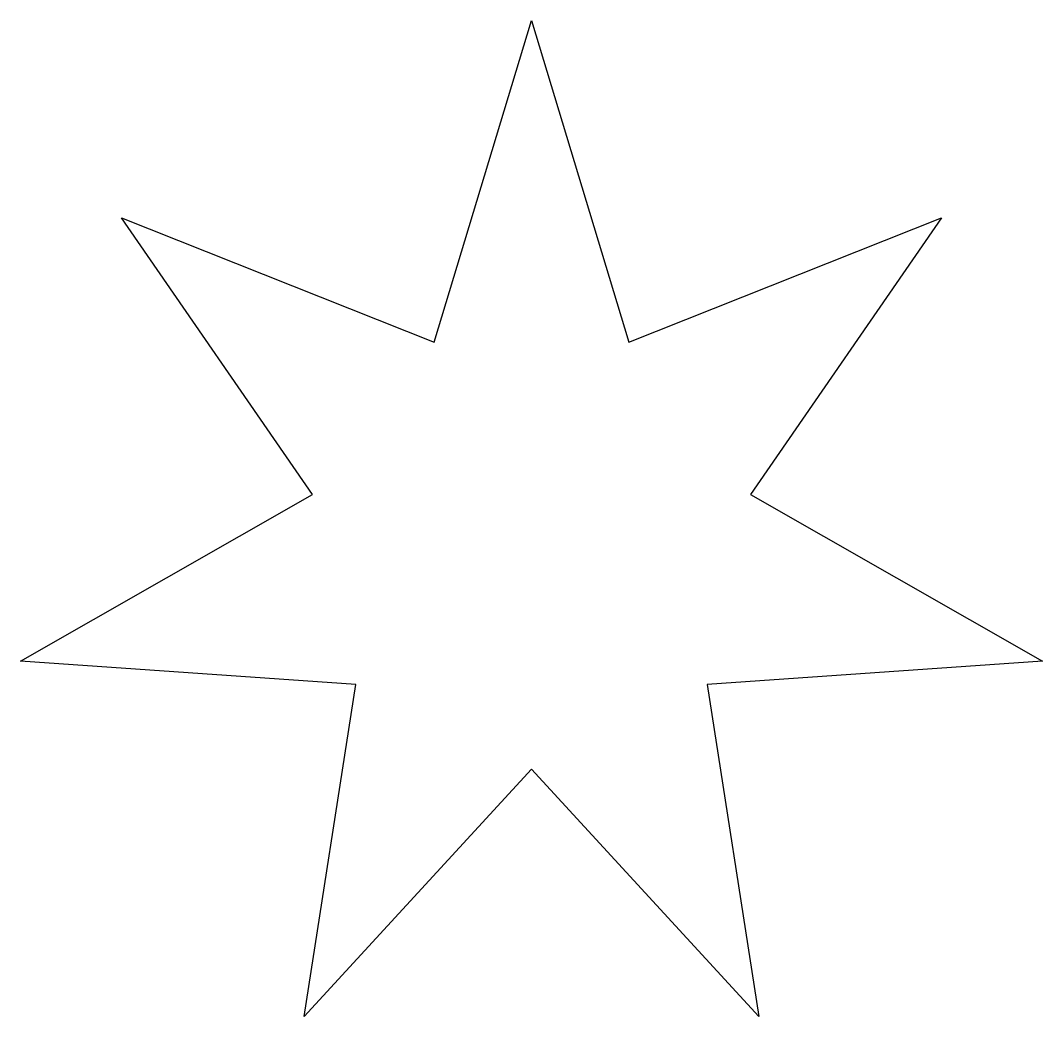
# Model space of a CAD drawing. Extents: x 3 to 154, y -138 to 9.
import ezdxf

# ---------------------------------------------------------------- set-up
doc = ezdxf.new("R2010")
doc.units = 0
doc.header["$MEASUREMENT"] = 0
doc.layers.add('Elements', color=7, linetype='Continuous')

msp = doc.modelspace()

# ---------------------------------------------------------------- linework, layer by layer
at = {"layer": 'Elements'}
for p, q in [((63.916752, -38.400093), (78.363991, 9.294044)), ((78.363991, 9.294044), (92.811234, -38.400093)), ((45.90134, -60.990707), (17.620268, -19.958591)), ((17.620268, -19.958591), (63.916752, -38.400093)), ((92.811234, -38.400093), (139.107712, -19.958591)), ((139.107712, -19.958591), (110.826645, -60.990707)), ((2.617808, -85.688667), (45.90134, -60.990707)), ((110.826645, -60.990707), (154.110184, -85.688667)), ((52.330967, -89.160736), (2.617808, -85.688667)), ((154.110184, -85.688667), (104.397018, -89.160736)), ((44.65377, -138.400101), (52.330967, -89.160736)), ((104.397018, -89.160736), (112.074219, -138.400101)), ((78.363991, -101.697586), (44.65377, -138.400101)), ((112.074219, -138.400101), (78.363991, -101.697586))]:
    msp.add_line(p, q, dxfattribs=at)

doc.saveas('drawing.dxf')
